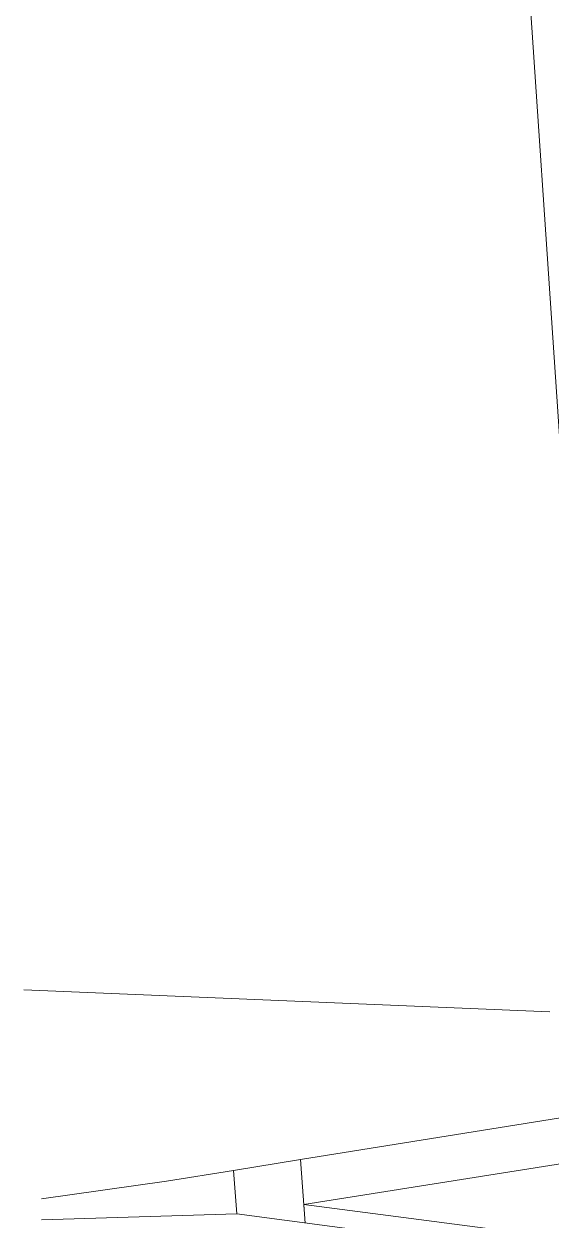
# Model space of a CAD drawing. Header units: inches. Extents: x 205 to 211, y -138 to -29.
# Drawn here: x 204.8116 to 204.911, y -29.4541 to -29.2281 of the extents above; entities that cross this region are included whole.
import ezdxf

# ---------------------------------------------------------------- set-up
doc = ezdxf.new("R2010")
doc.units = ezdxf.units.IN
doc.header["$MEASUREMENT"] = 0
for name, color, linetype, lineweight in [('A-WALL', 113, 'Continuous', 13), ('C-BLDG-PADS', 91, 'Continuous', 9), ('C-TOPO', 7, 'Continuous', 9)]:
    doc.layers.add(name, color=color, linetype=linetype, lineweight=lineweight)

msp = doc.modelspace()

# ---------------------------------------------------------------- linework, layer by layer
at = {"layer": 'A-WALL'}
msp.add_line((204.91661, -29.36528), (204.90581, -29.20554), dxfattribs=at)
at = {"layer": 'C-BLDG-PADS'}
for p, q in [((204.93006, -29.44079), (204.8644, -29.45123)), ((204.8644, -29.45123), (205.30632, -29.5087)), ((204.86466, -29.45473), (204.8644, -29.45123)), ((204.85174, -29.45297), (204.81489, -29.45412)), ((205.29641, -29.51186), (204.85174, -29.45297))]:
    msp.add_line(p, q, dxfattribs=at)
at = {"layer": 'C-TOPO'}
for p, q in [((204.91083, -29.41479), (204.81156, -29.41064)), ((204.86377, -29.44272), (204.92949, -29.43214)), ((204.86377, -29.44272), (204.92949, -29.43214)), ((204.86377, -29.44272), (204.92949, -29.43214)), ((204.85112, -29.44476), (204.86377, -29.44272)), ((204.86377, -29.44272), (204.85112, -29.44476)), ((204.86377, -29.44272), (204.85112, -29.44476)), ((204.86466, -29.45473), (204.86377, -29.44272)), ((204.86466, -29.45473), (204.86377, -29.44272)), ((204.86466, -29.45473), (204.86377, -29.44272)), ((204.86466, -29.45473), (204.86377, -29.44272)), ((204.83847, -29.44679), (204.85112, -29.44476)), ((204.83847, -29.44679), (204.85112, -29.44476)), ((204.85112, -29.44476), (204.83847, -29.44679)), ((204.85174, -29.45297), (204.85112, -29.44476)), ((204.85174, -29.45297), (204.85112, -29.44476)), ((204.85174, -29.45297), (204.85112, -29.44476)), ((204.85174, -29.45297), (204.85112, -29.44476)), ((204.81489, -29.45016), (204.83847, -29.44679)), ((204.81489, -29.45016), (204.83847, -29.44679)), ((204.83847, -29.44679), (204.81489, -29.45016))]:
    msp.add_line(p, q, dxfattribs=at)

doc.saveas('drawing.dxf')
